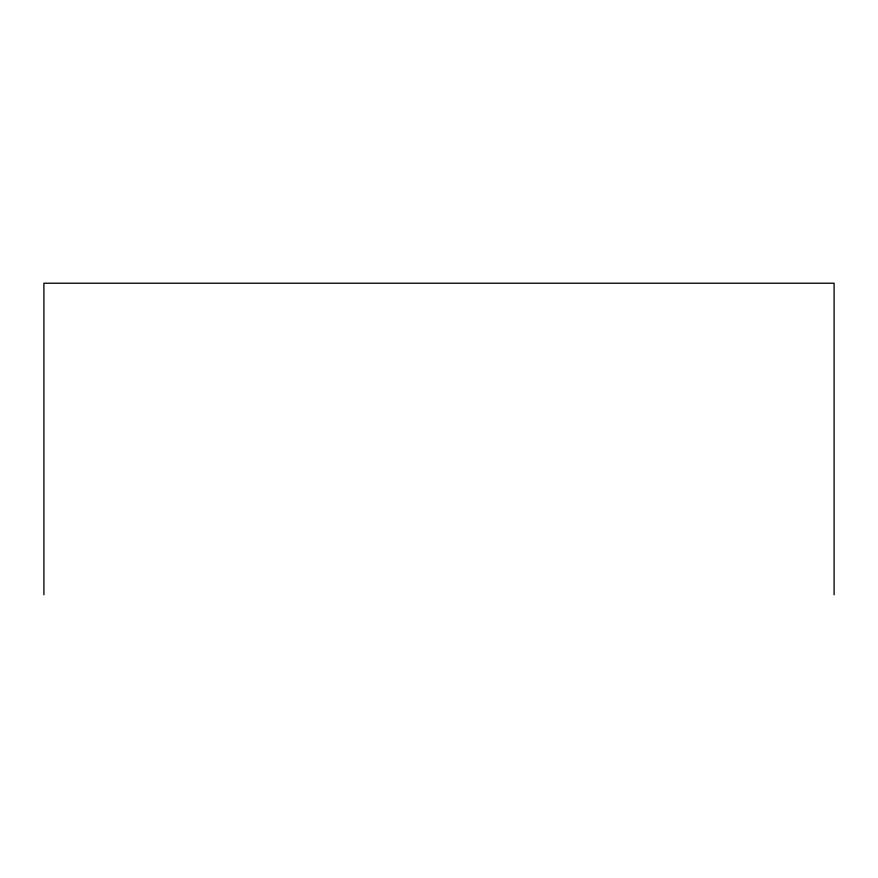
<?xml version="1.0" encoding="UTF-8"?>
<svg xmlns="http://www.w3.org/2000/svg" width="878" height="878" viewBox="0 0 878 878"><rect width="100%" height="100%" fill="white"/><g stroke="black" fill="none" stroke-linecap="round" stroke-linejoin="round"><path stroke-width="1.32" d="M834.1 594.779L834.1 283.221L43.9 283.221L43.9 594.779"/></g></svg>
